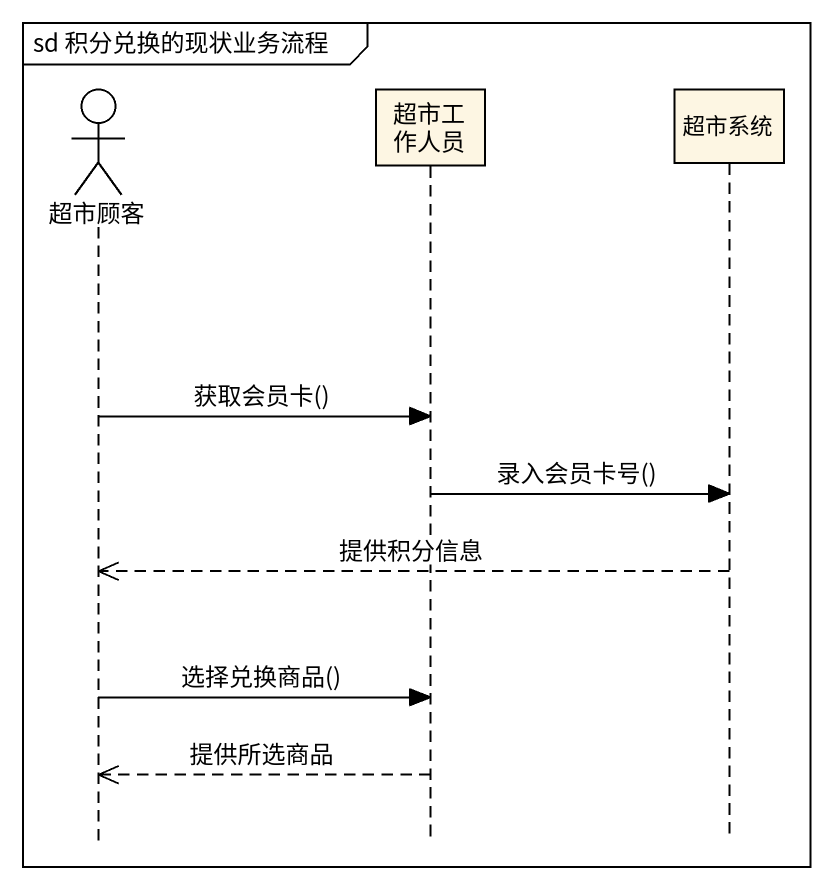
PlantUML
@startuml
mainframe sd 积分兑换的现状业务流程
hide footbox
actor 超市顾客
participant 超市工作人员
participant 超市系统

超市顾客 -> 超市工作人员 : 获取会员卡()
超市工作人员 -> 超市系统 : 录入会员卡号()
超市系统 -->> 超市顾客 : 提供积分信息
超市顾客 -> 超市工作人员 : 选择兑换商品()
超市工作人员 -->> 超市顾客 : 提供所选商品
@enduml
